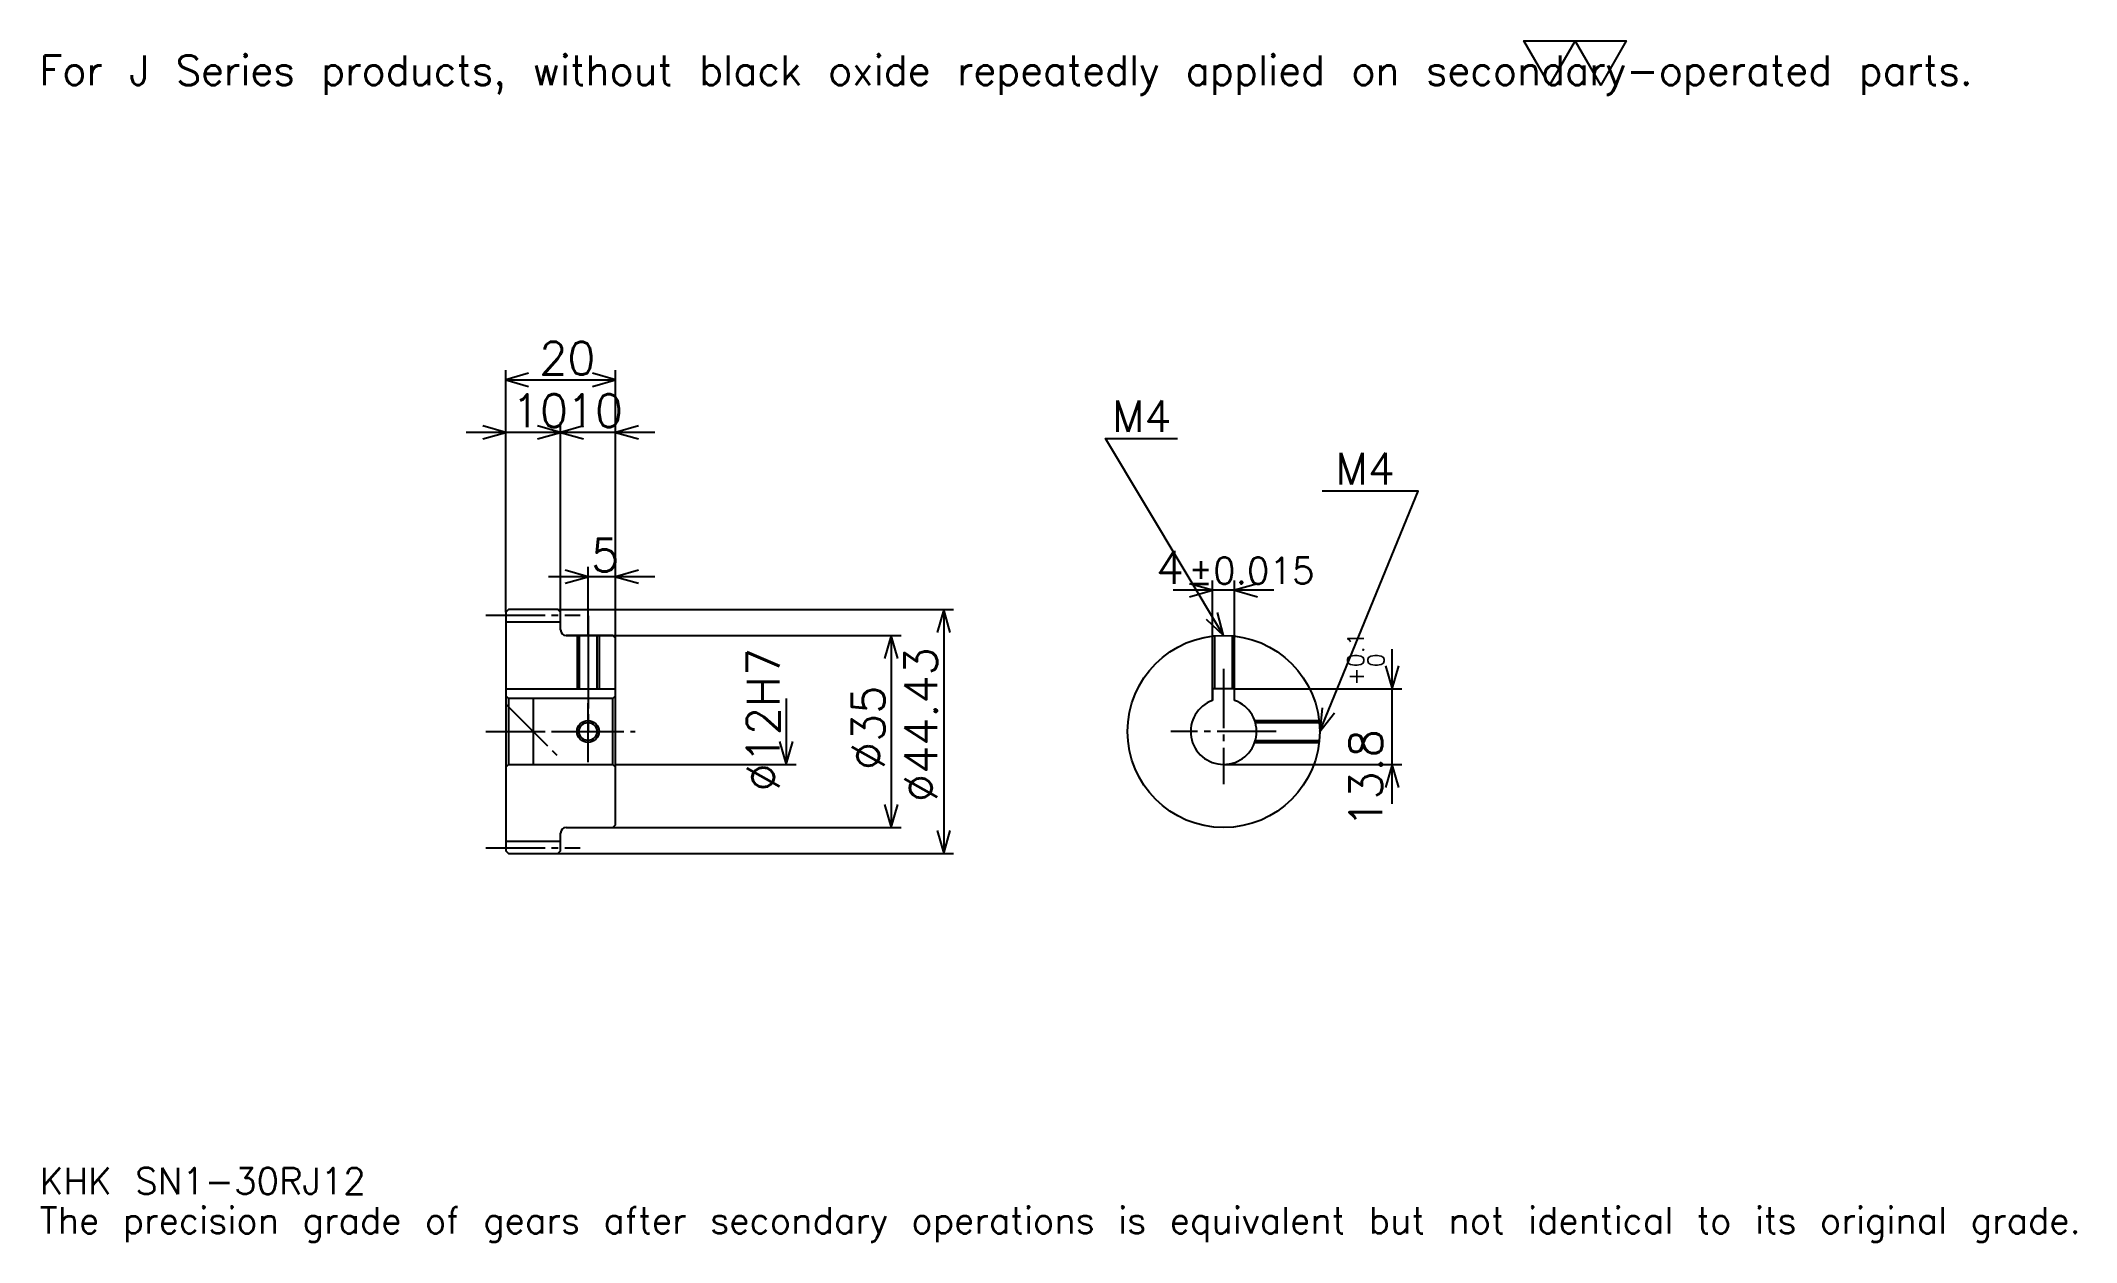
# Model space of a CAD drawing. Extents: x 12 to 383, y 4 to 223.
import ezdxf

# ---------------------------------------------------------------- set-up
doc = ezdxf.new("R2010")
doc.units = 0
doc.linetypes.add('DASHDOT', pattern=[14.347826, 10.76087, -1.195652, 1.195652, -1.195652])
doc.layers.get('0').update_dxf_attribs({"linetype": 'CONTINUOUS'})
doc.layers.add('DASHDOT', color=6, linetype='DASHDOT')
doc.styles.add('KANJI', font='TXT', dxfattribs={"bigfont": 'BIGFONT'})

msp = doc.modelspace()

# ---------------------------------------------------------------- linework, layer by layer
at = {"color": 5}
for p, q in [((96.847832, 119.658852), (96.847832, 163.300171)), ((116.847832, 119.658852), (116.847832, 163.300171)), ((96.847832, 161.506683), (116.847832, 161.506683)), ((106.847832, 119.658852), (106.847832, 153.73494)), ((114.021744, 151.941467), (89.67392, 151.941467)), ((124.021744, 151.941467), (99.67392, 151.941467)), ((111.847832, 119.658852), (111.847832, 127.430595)), ((124.021744, 125.637115), (104.67392, 125.637115)), ((236.782623, 123.180435), (218.434784, 123.180435)), ((225.608704, 105.245651), (225.608704, 124.973907)), ((229.608704, 105.245651), (229.608704, 124.973907)), ((96.847832, 119.158852), (96.847832, 119.658852)), ((106.347832, 119.658852), (116.847832, 119.658852)), ((106.847832, 119.158852), (106.847832, 119.658852)), ((111.847832, 114.945648), (111.847832, 119.658852)), ((111.847832, 114.945648), (111.847832, 119.658852)), ((116.847832, 119.658852), (178.42392, 119.658852)), ((116.847832, 114.445648), (116.847832, 119.658852)), ((176.630432, 119.658852), (176.630432, 75.232445)), ((107.847832, 114.945648), (116.847832, 114.945648)), ((116.847832, 114.945648), (168.858704, 114.945648)), ((167.065216, 114.945648), (167.065216, 79.945648)), ((258.304352, 84.271736), (258.304352, 112.419563)), ((229.608704, 105.245651), (260.097809, 105.245651)), ((147.934784, 103.445648), (147.934784, 91.445648)), ((116.847832, 91.445648), (149.728271, 91.445648)), ((227.608704, 91.445648), (260.097809, 91.445648)), ((107.847832, 79.945648), (116.847832, 79.945648)), ((116.847832, 79.945648), (168.858704, 79.945648)), ((106.347832, 75.232445), (116.847832, 75.232445)), ((116.847832, 75.232445), (178.42392, 75.232445))]:
    msp.add_line(p, q, dxfattribs=at)
at = {"color": 4}
for p, q in [((96.847832, 117.408852), (106.847832, 117.408852)), ((96.847832, 105.245651), (116.847832, 105.245651)), ((116.347832, 103.445648), (116.847832, 103.945648)), ((97.347832, 103.445648), (97.347832, 91.445648)), ((116.347832, 91.445648), (116.847832, 90.945648)), ((96.847832, 77.482445), (106.847832, 77.482445))]:
    msp.add_line(p, q, dxfattribs=at)
at = {"color": 7}
msp.add_line((101.847832, 103.423912), (101.847832, 91.467384), dxfattribs=at)
msp.add_lwpolyline([(286.956512, 215.217392), (282.293457, 223.300003), (300.945648, 223.300003), (296.282593, 215.217392), (291.619568, 223.300003), (286.956512, 215.217392)], dxfattribs=at)
at = {"color": 5}
for points in [[(101.032616, 162.702332), (96.847832, 161.506683), (101.032616, 160.311035)], [(112.663048, 160.311035), (116.847832, 161.506683), (112.663048, 162.702332)], [(92.663048, 150.745804), (96.847832, 151.941467), (92.663048, 153.137115)], [(102.663048, 150.745804), (106.847832, 151.941467), (102.663048, 153.137115)], [(111.032616, 153.137115), (106.847832, 151.941467), (111.032616, 150.745804)], [(121.032616, 153.137115), (116.847832, 151.941467), (121.032616, 150.745804)], [(227.608704, 114.945648), (206.08696, 150.815216), (219.239136, 150.815216)], [(245.108704, 97.445648), (263.043488, 141.25), (245.586945, 141.25)], [(107.663048, 124.441467), (111.847832, 125.637115), (107.663048, 126.832764)], [(121.032616, 126.832764), (116.847832, 125.637115), (121.032616, 124.441467)], [(221.42392, 121.984779), (225.608704, 123.180435), (221.42392, 124.376083)], [(233.793488, 124.376083), (229.608704, 123.180435), (233.793488, 121.984779)], [(177.826096, 115.474075), (176.630432, 119.658852), (175.434784, 115.474075)], [(224.430389, 117.918915), (227.608704, 114.945648), (226.480896, 119.149231)], [(168.26088, 110.760864), (167.065216, 114.945648), (165.869568, 110.760864)], [(257.108704, 109.430435), (258.304352, 105.245651), (259.5, 109.430435)], [(245.587799, 101.771439), (245.108704, 97.445648), (247.800812, 100.865364)], [(146.739136, 95.630432), (147.934784, 91.445648), (149.130432, 95.630432)], [(259.5, 87.260864), (258.304352, 91.445648), (257.108704, 87.260864)], [(165.869568, 84.130432), (167.065216, 79.945648), (168.26088, 84.130432)], [(175.434784, 79.417221), (176.630432, 75.232445), (177.826096, 79.417221)]]:
    msp.add_lwpolyline(points, dxfattribs=at)
at = {"color": 4}
for points in [[(106.847832, 115.945648), (106.847832, 119.158852), (106.347832, 119.658852), (97.347832, 119.658852), (96.847832, 119.158852), (96.847832, 90.945648)], [(107.847832, 79.945648), (116.347832, 79.945648), (116.847832, 80.445648), (116.847832, 114.445648), (116.347832, 114.945648), (107.847832, 114.945648)], [(109.847832, 114.945648), (109.847832, 105.245651)], [(110.227829, 114.945648), (110.227829, 105.245651)], [(113.467834, 114.945648), (113.467834, 105.245651)], [(113.847832, 114.945648), (113.847832, 105.245651)], [(225.608704, 103.102501), (225.608704, 114.830986)], [(225.988708, 105.245651), (225.988708, 114.870506)], [(229.228699, 105.245651), (229.228699, 114.870506)], [(229.608704, 103.102501), (229.608704, 114.830986)], [(96.847832, 90.945648), (97.347832, 91.445648), (116.347832, 91.445648), (116.347832, 103.445648), (97.347832, 103.445648), (96.847832, 103.945648)], [(229.608704, 103.102501), (229.608704, 105.245651), (225.608704, 105.245651), (225.608704, 103.102501)], [(233.265564, 99.445648), (244.994049, 99.445648)], [(233.385864, 99.065651), (245.033539, 99.065651)], [(233.265564, 95.445648), (244.994049, 95.445648)], [(233.385864, 95.825645), (245.033539, 95.825645)], [(96.847832, 90.945648), (96.847832, 75.732445), (97.347832, 75.232445), (106.347832, 75.232445), (106.847832, 75.732445), (106.847832, 78.945648)]]:
    msp.add_lwpolyline(points, dxfattribs=at)
for centre, radius in [((227.608704, 97.445648), 17.5), ((111.847832, 97.445648), 1.62)]:
    msp.add_circle(centre, radius, dxfattribs=at)
at = {"color": 7}
msp.add_circle((111.847832, 97.445648), 2, dxfattribs=at)
at = {"color": 4}
for centre, radius, start, end in [((107.847832, 115.945648), 1, 180, 270), ((227.608704, 97.445648), 6, 109.47122094, 70.52877906), ((107.847832, 78.945648), 1, 90, 180)]:
    msp.add_arc(centre, radius, start, end, dxfattribs=at)
at = {"layer": 'DASHDOT', "color": 7}
for p, q in [((93.260872, 118.658852), (110.434792, 118.658852)), ((111.847832, 114.945648), (111.847832, 97.445648)), ((227.608704, 108.832603), (227.608704, 87.858688)), ((96.847832, 102.445648), (106.847832, 92.445648)), ((93.260872, 97.445648), (120.434784, 97.445648)), ((237.195648, 97.445648), (218.021744, 97.445648)), ((93.260872, 76.232445), (110.434792, 76.232445))]:
    msp.add_line(p, q, dxfattribs=at)
for points in [[(111.847832, 118.532608), (111.847832, 101.658691)], [(111.847832, 91.858688), (111.847832, 103.032608)], [(106.26088, 97.445648), (117.434784, 97.445648)]]:
    msp.add_lwpolyline(points, dxfattribs=at)

# ---------------------------------------------------------------- texts
at = {"color": 7, "style": 'KANJI'}
for s, height, p in [('For J Series products, without black oxide repeatedly applied on secondary-operated parts.', 5.380435, (11.956522, 215.217392)), ('20', 5.978261, (102.96196, 162.463196)), ('10', 5.978261, (97.96196, 152.89798)), ('10', 5.978261, (107.96196, 152.89798)), ('M4', 5.739131, (207.282623, 152.010864)), ('M4', 5.739131, (247.978271, 142.445648)), ('5', 5.978261, (112.4049, 126.593636)), ('4', 5.978261, (215.268372, 124.376083)), ('%%p0.015', 4.782609, (221.186127, 124.376083)), ('KHK SN1-30RJ12', 4.782609, (11.956522, 13.152174)), ('The precision grade of gears after secondary operations is equivalent but not identical to its original grade.', 4.782609, (11.956522, 5.978261))]:
    msp.add_text(s, height=height, dxfattribs=at).set_placement(p)
for s, height, p in [('%%c12H7', 5.978261, (146.739136, 86.535324)), ('%%c44.43', 5.978261, (175.434784, 84.592384)), ('0.1', 2.98913, (253.163025, 109.143593)), ('0', 2.98913, (256.869568, 109.143593)), ('+', 2.98913, (253.163025, 105.795761)), ('%%c35', 5.978261, (165.869568, 90.421188)), ('13.8', 5.978261, (256.510864, 79.919479))]:
    msp.add_text(s, height=height, rotation=90, dxfattribs=at).set_placement(p)

doc.saveas('drawing.dxf')
